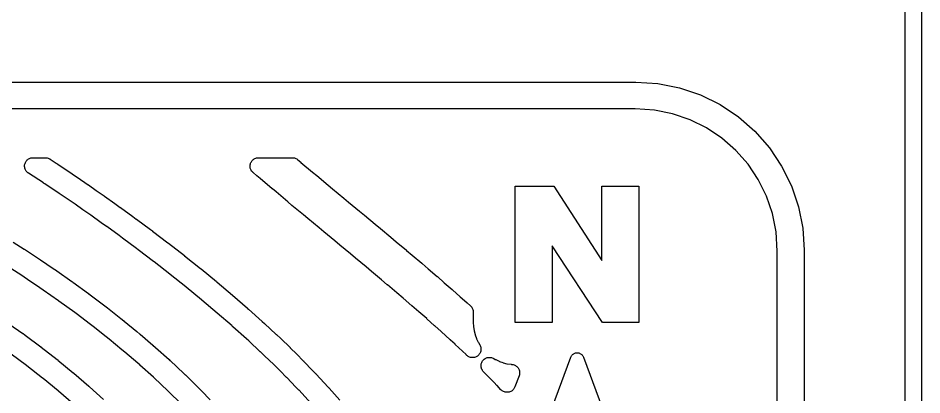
# Model space of a CAD drawing. Header units: metres. Extents: x -22 to 22, y 1.9 to 79.7.
# Drawn here: x 11.25 to 22, y 53.08 to 57.56 of the extents above; entities that cross this region are included whole.
import ezdxf

# ---------------------------------------------------------------- set-up
doc = ezdxf.new("R2010")
doc.units = ezdxf.units.M

msp = doc.modelspace()

# ---------------------------------------------------------------- linework, layer by layer
at = {"layer": 'MARKING'}
for points in [[(-18.6, 56.8), (18.6, 56.8), (18.8611, 56.7829), (19.1176, 56.7319), (19.3654, 56.6478), (19.6, 56.5321), (19.8175, 56.3867), (20.0142, 56.2142), (20.1867, 56.0175), (20.3321, 55.8), (20.4478, 55.5654), (20.5319, 55.3176), (20.5829, 55.0611), (20.6, 54.8), (20.6, 38.2)], [(20.28, 38.2105), (20.28, 54.7895), (20.2649, 55.0192), (20.2221, 55.2346), (20.1515, 55.4426), (20.0543, 55.6397), (19.9323, 55.8223), (19.7875, 55.9875), (19.6223, 56.1323), (19.4397, 56.2543), (19.2426, 56.3515), (19.0346, 56.4221), (18.8192, 56.4649), (18.5895, 56.48), (-18.5895, 56.48)], [(14.7339, 52.982), (14.5939, 53.1334), (14.5935, 53.1338), (14.5931, 53.1342), (14.5927, 53.1346), (14.5563, 53.1723), (14.5562, 53.1724), (14.4465, 53.2861), (14.4462, 53.2865), (14.4458, 53.2869), (14.4454, 53.2872), (14.3691, 53.3632), (14.293, 53.4389), (14.2923, 53.4395), (14.1819, 53.5454), (14.1333, 53.5919), (14.1327, 53.5925), (13.9947, 53.7204), (13.9679, 53.7451), (13.9674, 53.7455), (13.8074, 53.889), (13.7969, 53.8983), (13.7965, 53.8987), (13.6206, 54.0516), (13.6201, 54.0521), (13.4387, 54.2054), (13.4334, 54.2099), (13.2518, 54.3591), (13.2458, 54.364), (13.0596, 54.5128), (13.058, 54.5141), (12.8698, 54.6609), (12.8632, 54.666), (12.6821, 54.804), (12.6609, 54.8198), (12.4939, 54.9442), (12.4935, 54.9445), (12.4536, 54.9736), (12.3061, 55.0811), (12.3056, 55.0815), (12.2411, 55.1273), (12.241, 55.1274), (12.1182, 55.215), (12.1177, 55.2154), (12.0231, 55.281), (12.0229, 55.2812), (11.9303, 55.346), (11.9297, 55.3464), (11.7994, 55.4348), (11.799, 55.4351), (11.7423, 55.474), (11.7417, 55.4744), (11.5695, 55.5887), (11.569, 55.589), (11.554, 55.5991), (11.5535, 55.5995), (11.3769, 55.715), (11.3728, 55.7178), (11.3711, 55.719), (11.3634, 55.7252), (11.3564, 55.7321), (11.3501, 55.7396), (11.3445, 55.7478), (11.3398, 55.7564), (11.336, 55.7655), (11.3331, 55.7749), (11.3311, 55.7846), (11.33, 55.7944), (11.33, 55.8042), (11.3309, 55.814), (11.3328, 55.8237), (11.3356, 55.8331), (11.3393, 55.8423), (11.3439, 55.851), (11.3494, 55.8592), (11.3556, 55.8668), (11.3625, 55.8738), (11.3701, 55.8801), (11.3783, 55.8856), (11.387, 55.8902), (11.3961, 55.894), (11.4055, 55.8969), (11.4152, 55.8988), (11.425, 55.8998), (11.4271, 55.8999), (11.432, 55.9), (11.5733, 55.9), (11.5781, 55.8999), (11.5805, 55.8998), (11.5901, 55.8988), (11.5996, 55.897), (11.6088, 55.8942), (11.6178, 55.8906), (11.6263, 55.8861), (11.6284, 55.8849), (11.6325, 55.8824), (11.7071, 55.8336), (11.7075, 55.8333), (11.7085, 55.8326), (11.7091, 55.8322), (11.7237, 55.8224), (11.8969, 55.7074), (11.8975, 55.7071), (11.8986, 55.7063), (11.8993, 55.7058), (11.9561, 55.6669), (12.0873, 55.5778), (12.0878, 55.5775), (12.0888, 55.5768), (12.0895, 55.5763), (12.1825, 55.5113), (12.2777, 55.4452), (12.2781, 55.4449), (12.2791, 55.4442), (12.2797, 55.4437), (12.4031, 55.3556), (12.4681, 55.3095), (12.4685, 55.3092), (12.4694, 55.3086), (12.4699, 55.3081), (12.6184, 55.2), (12.6586, 55.1707), (12.6589, 55.1704), (12.6597, 55.1698), (12.6602, 55.1695), (12.8281, 55.0444), (12.8282, 55.0443), (12.8491, 55.0287), (12.8494, 55.0285), (12.8501, 55.028), (12.8506, 55.0276), (13.0326, 54.8889), (13.0329, 54.8887), (13.0397, 54.8835), (13.04, 54.8833), (13.0406, 54.8828), (13.0409, 54.8825), (13.2296, 54.7354), (13.23, 54.735), (13.2328, 54.7328), (13.2333, 54.7324), (13.42, 54.5832), (13.4205, 54.5828), (13.4275, 54.5771), (13.428, 54.5767), (13.6106, 54.4266), (13.611, 54.4263), (13.6173, 54.4211), (13.6176, 54.4209), (13.6181, 54.4204), (13.6185, 54.4201), (13.8011, 54.2657), (13.8014, 54.2654), (13.8017, 54.2652), (13.8025, 54.2645), (13.9805, 54.1098), (13.9808, 54.1095), (13.9816, 54.1087), (13.9822, 54.1083), (13.9933, 54.0984), (13.9935, 54.0981), (14.1546, 53.9537), (14.1551, 53.9533), (14.156, 53.9525), (14.1566, 53.9519), (14.1843, 53.9264), (14.1845, 53.9262), (14.3234, 53.7975), (14.3239, 53.7971), (14.3249, 53.7961), (14.3256, 53.7954), (14.3754, 53.7478), (14.3755, 53.7478), (14.4865, 53.6413), (14.4871, 53.6407), (14.4883, 53.6396), (14.489, 53.6388), (14.5665, 53.5617), (14.6439, 53.4847), (14.6443, 53.4843), (14.6447, 53.484), (14.645, 53.4836), (14.646, 53.4826), (14.6464, 53.4823), (14.6467, 53.4819), (14.6471, 53.4815), (14.7575, 53.367), (14.7951, 53.3281), (14.7955, 53.3277), (14.7959, 53.3273), (14.7963, 53.3269), (14.7973, 53.3258), (14.7976, 53.3254), (14.798, 53.325), (14.7984, 53.3246), (14.9404, 53.1711), (14.9407, 53.1707), (14.9411, 53.1703), (14.9414, 53.17), (14.9423, 53.169), (14.9426, 53.1686), (14.943, 53.1682), (14.9433, 53.1679), (14.9504, 53.1599), (15.0799, 53.0148)], [(11.1945, 54.8957), (11.3269, 54.8121), (11.3274, 54.8117), (11.3286, 54.811), (11.3294, 54.8105), (11.4373, 54.7399), (11.4375, 54.7398), (11.5181, 54.6868), (11.5186, 54.6865), (11.5197, 54.6858), (11.5204, 54.6853), (11.6699, 54.584), (11.6702, 54.5838), (11.7094, 54.557), (11.7099, 54.5567), (11.7109, 54.556), (11.7115, 54.5555), (11.8929, 54.428), (11.8933, 54.4277), (11.9008, 54.4224), (11.9012, 54.4222), (11.902, 54.4216), (11.9025, 54.4212), (12.0912, 54.2839), (12.0915, 54.2836), (12.0924, 54.283), (12.0929, 54.2826), (12.1085, 54.271), (12.1088, 54.2708), (12.1093, 54.2704), (12.1096, 54.2701), (12.2824, 54.1395), (12.2827, 54.1392), (12.2835, 54.1387), (12.284, 54.1383), (12.3144, 54.1148), (12.3147, 54.1146), (12.3153, 54.1141), (12.3157, 54.1137), (12.4737, 53.9893), (12.474, 53.989), (12.4747, 53.9885), (12.4752, 53.9881), (12.512, 53.9585), (12.5124, 53.9582), (12.5132, 53.9576), (12.5137, 53.9572), (12.6651, 53.8328), (12.6654, 53.8325), (12.666, 53.8321), (12.6664, 53.8317), (12.7018, 53.8021), (12.7022, 53.8018), (12.7031, 53.801), (12.7037, 53.8006), (12.8566, 53.6694), (12.8568, 53.6692), (12.8573, 53.6687), (12.8576, 53.6684), (12.8838, 53.6457), (12.8843, 53.6453), (12.8853, 53.6444), (12.886, 53.6438), (13.0479, 53.4985), (13.0483, 53.4981), (13.0583, 53.489), (13.0588, 53.4886), (13.0598, 53.4876), (13.0605, 53.487), (13.2249, 53.3329), (13.2254, 53.3324), (13.2266, 53.3313), (13.2274, 53.3305), (13.2412, 53.3171), (13.2415, 53.3168), (13.3851, 53.176), (13.3855, 53.1756), (13.3859, 53.1753), (13.3862, 53.1749), (13.3872, 53.1739), (13.3876, 53.1735), (13.388, 53.1732), (13.3883, 53.1728), (13.4329, 53.1272), (13.4332, 53.1269), (13.5381, 53.0189)], [(13.188, 52.9771), (13.0465, 53.1159), (13.0336, 53.1284), (13.033, 53.129), (12.8702, 53.2815), (12.8697, 53.2821), (12.8614, 53.2896), (12.7002, 53.4343), (12.6996, 53.4348), (12.6747, 53.4565), (12.5224, 53.5871), (12.5219, 53.5875), (12.4879, 53.616), (12.3368, 53.7401), (12.3364, 53.7404), (12.301, 53.7689), (12.1436, 53.8929), (12.1136, 53.9161), (12.1132, 53.9164), (11.9417, 54.0461), (11.9266, 54.0574), (11.9261, 54.0577), (11.7387, 54.1941), (11.7383, 54.1944), (11.7324, 54.1986), (11.5517, 54.3256), (11.5511, 54.326), (11.5131, 54.352), (11.3647, 54.4526), (11.3641, 54.453), (11.2842, 54.5054), (11.1776, 54.5752)], [(11.1444, 53.926), (11.3102, 53.8089), (11.3105, 53.8087), (11.3112, 53.8082), (11.3117, 53.8078), (11.3341, 53.7917), (11.3346, 53.7913), (11.3356, 53.7906), (11.3362, 53.7901), (11.5218, 53.6524), (11.5222, 53.6521), (11.5231, 53.6514), (11.5236, 53.651), (11.5262, 53.6491), (11.5266, 53.6487), (11.5274, 53.6481), (11.528, 53.6477), (11.7167, 53.5005), (11.717, 53.5002), (11.7178, 53.4995), (11.7184, 53.4991), (11.7239, 53.4947), (11.7244, 53.4943), (11.7254, 53.4935), (11.726, 53.493), (11.9086, 53.3428), (11.909, 53.3425), (11.9097, 53.3419), (11.9102, 53.3416), (11.9146, 53.3379), (11.9151, 53.3374), (11.9162, 53.3365), (11.9169, 53.3359), (12.0945, 53.1817), (12.0951, 53.1813), (12.0963, 53.1802), (12.0971, 53.1795), (12.1025, 53.1746), (12.1028, 53.1743), (12.1034, 53.1738), (12.1038, 53.1734), (12.2664, 53.0245)], [(11.9106, 52.9706), (11.7347, 53.1233), (11.7341, 53.1238), (11.7309, 53.1264), (11.7305, 53.1268), (11.5494, 53.2757), (11.5488, 53.2762), (11.5446, 53.2796), (11.5442, 53.2799), (11.3568, 53.4261), (11.3563, 53.4265), (11.355, 53.4274), (11.3546, 53.4278), (11.1705, 53.5644)], [(16.825, 50.8278), (17.825, 53.5278), (17.828, 53.5349), (17.8318, 53.5418), (17.8361, 53.5482), (17.8411, 53.5542), (17.8467, 53.5596), (17.8527, 53.5645), (17.8592, 53.5688), (17.8661, 53.5725), (17.8733, 53.5754), (17.8807, 53.5776), (17.8884, 53.5791), (17.8961, 53.5799), (17.9039, 53.5799), (17.9116, 53.5791), (17.9193, 53.5776), (17.9267, 53.5754), (17.9339, 53.5725), (17.9408, 53.5688), (17.9473, 53.5645), (17.9533, 53.5596), (17.9589, 53.5542), (17.9639, 53.5482), (17.9682, 53.5418), (17.972, 53.5349), (17.975, 53.5278), (18.975, 50.8278)]]:
    msp.add_lwpolyline(points, dxfattribs=at)
for points in [[(14.0379, 55.8676), (14.0448, 55.8744), (14.0524, 55.8805), (14.0605, 55.8859), (14.0691, 55.8905), (14.0781, 55.8941), (14.0874, 55.8969), (14.0969, 55.8988), (14.1066, 55.8998), (14.1088, 55.8999), (14.1136, 55.9), (14.5109, 55.9), (14.5159, 55.8999), (14.5183, 55.8998), (14.5282, 55.8988), (14.538, 55.8968), (14.5475, 55.8939), (14.5567, 55.89), (14.5654, 55.8853), (14.5736, 55.8797), (14.5756, 55.8782), (14.5795, 55.8751), (14.6152, 55.8452), (14.6154, 55.8451), (14.7553, 55.7276), (14.8041, 55.687), (14.9406, 55.5731), (14.993, 55.5296), (15.1268, 55.4185), (15.1819, 55.3726), (15.3129, 55.264), (15.3131, 55.2639), (15.3711, 55.2156), (15.4994, 55.1093), (15.4995, 55.1092), (15.5002, 55.1086), (15.5004, 55.1084), (15.5605, 55.0582), (15.6852, 54.9544), (15.6855, 54.9542), (15.6865, 54.9534), (15.6867, 54.9532), (15.7501, 54.8998), (15.8702, 54.7994), (15.8705, 54.7991), (15.8718, 54.798), (15.8722, 54.7977), (15.9399, 54.74), (16.0536, 54.6441), (16.054, 54.6438), (16.0557, 54.6424), (16.0562, 54.642), (16.1301, 54.5781), (16.235, 54.4886), (16.2355, 54.4882), (16.2375, 54.4865), (16.2381, 54.486), (16.3205, 54.4135), (16.4136, 54.3329), (16.4142, 54.3324), (16.4166, 54.3303), (16.4173, 54.3297), (16.5113, 54.2453), (16.589, 54.1767), (16.5894, 54.1763), (16.5898, 54.176), (16.5902, 54.1757), (16.5925, 54.1735), (16.5929, 54.1732), (16.5933, 54.1728), (16.5937, 54.1725), (16.633, 54.1363), (16.6403, 54.1289), (16.6467, 54.1208), (16.6523, 54.1121), (16.6569, 54.1029), (16.6605, 54.0932), (16.6632, 54.0832), (16.6648, 54.073), (16.6653, 54.0627), (16.6653, 53.9412), (16.6654, 53.9388), (16.6676, 53.8934), (16.6681, 53.8886), (16.6746, 53.8449), (16.6755, 53.8401), (16.6863, 53.7972), (16.6877, 53.7925), (16.7026, 53.751), (16.7044, 53.7464), (16.7233, 53.7065), (16.7256, 53.7022), (16.7428, 53.6735), (16.7475, 53.6648), (16.7512, 53.6557), (16.7541, 53.6463), (16.756, 53.6366), (16.7569, 53.6268), (16.7569, 53.6169), (16.7559, 53.6071), (16.754, 53.5974), (16.7511, 53.588), (16.7472, 53.5789), (16.7426, 53.5703), (16.737, 53.5621), (16.7307, 53.5545), (16.7237, 53.5476), (16.7161, 53.5414), (16.7078, 53.536), (16.6991, 53.5314), (16.69, 53.5277), (16.6805, 53.5249), (16.6708, 53.5231), (16.661, 53.5222), (16.6511, 53.5223), (16.6413, 53.5233), (16.6317, 53.5254), (16.6223, 53.5283), (16.6132, 53.5322), (16.6046, 53.537), (16.5965, 53.5425), (16.5889, 53.5489), (16.5809, 53.5564), (16.5806, 53.5566), (16.5793, 53.5578), (16.5789, 53.5582), (16.4508, 53.6797), (16.4504, 53.6801), (16.45, 53.6805), (16.4495, 53.6809), (16.3942, 53.731), (16.3939, 53.7312), (16.3927, 53.7323), (16.3924, 53.7326), (16.2839, 53.8324), (16.2835, 53.8328), (16.2831, 53.8331), (16.2828, 53.8334), (16.207, 53.9003), (16.2068, 53.9005), (16.2057, 53.9015), (16.2054, 53.9018), (16.1121, 53.9854), (16.1115, 53.986), (16.0195, 54.0657), (16.0193, 54.0659), (16.0183, 54.0667), (16.0181, 54.067), (15.9362, 54.1389), (15.9356, 54.1394), (15.8317, 54.228), (15.8315, 54.2282), (15.8307, 54.2289), (15.8304, 54.2291), (15.7569, 54.2926), (15.7565, 54.293), (15.6436, 54.3882), (15.6434, 54.3883), (15.6427, 54.3889), (15.6425, 54.3891), (15.5754, 54.4463), (15.4553, 54.5466), (15.455, 54.5469), (15.3914, 54.6006), (15.2666, 54.7042), (15.2664, 54.7045), (15.2059, 54.755), (15.0777, 54.8614), (15.0775, 54.8615), (15.0196, 54.9097), (14.8885, 55.0184), (14.8884, 55.0185), (14.8329, 55.0646), (14.6991, 55.1757), (14.6467, 55.2192), (14.6466, 55.2193), (14.5097, 55.3335), (14.4611, 55.374), (14.4608, 55.3742), (14.3202, 55.4923), (14.2762, 55.5291), (14.276, 55.5293), (14.2752, 55.5299), (14.275, 55.5301), (14.1305, 55.6524), (14.0928, 55.6842), (14.0925, 55.6844), (14.0914, 55.6853), (14.0911, 55.6856), (14.0481, 55.7224), (14.0444, 55.7257), (14.0429, 55.7272), (14.0361, 55.7342), (14.0301, 55.7418), (14.0248, 55.75), (14.0204, 55.7587), (14.0168, 55.7677), (14.0141, 55.7771), (14.0124, 55.7866), (14.0116, 55.7963), (14.0117, 55.8061), (14.0128, 55.8157), (14.0148, 55.8253), (14.0177, 55.8345), (14.0215, 55.8435), (14.0262, 55.852), (14.0316, 55.8601)], [(18.1957, 54.6794), (18.1957, 55.56), (18.6347, 55.56), (18.6347, 53.94), (18.2012, 53.94), (17.604, 54.8505), (17.6043, 54.8249), (17.6043, 53.94), (17.1653, 53.94), (17.1653, 55.56), (17.6217, 55.56)], [(16.7821, 53.4912), (16.789, 53.4984), (16.7966, 53.5048), (16.8048, 53.5105), (16.8135, 53.5153), (16.8226, 53.5193), (16.8321, 53.5223), (16.8419, 53.5244), (16.8518, 53.5254), (16.8618, 53.5255), (16.8717, 53.5246), (16.8815, 53.5227), (16.891, 53.5199), (16.9002, 53.5161), (16.909, 53.5114), (16.9275, 53.5003), (16.9318, 53.498), (16.9718, 53.4791), (16.9763, 53.4772), (17.0179, 53.4624), (17.0226, 53.4609), (17.0654, 53.4502), (17.0702, 53.4492), (17.1139, 53.4428), (17.1188, 53.4423), (17.1214, 53.4422), (17.1312, 53.4412), (17.1409, 53.4393), (17.1503, 53.4364), (17.1594, 53.4326), (17.1681, 53.4279), (17.1763, 53.4224), (17.1839, 53.4161), (17.1909, 53.4091), (17.1971, 53.4014), (17.2025, 53.3932), (17.2071, 53.3845), (17.2108, 53.3753), (17.2136, 53.3658), (17.2155, 53.3561), (17.2164, 53.3463), (17.2163, 53.3364), (17.2152, 53.3266), (17.2132, 53.317), (17.2102, 53.3075), (17.161, 53.1747), (17.1572, 53.1658), (17.1526, 53.1573), (17.1472, 53.1493), (17.141, 53.1419), (17.1341, 53.1351), (17.1267, 53.129), (17.1186, 53.1236), (17.1101, 53.1191), (17.1012, 53.1153), (17.092, 53.1125), (17.0825, 53.1106), (17.0729, 53.1096), (17.0632, 53.1095), (17.0536, 53.1103), (17.0441, 53.1121), (17.0349, 53.1148), (17.0259, 53.1184), (17.0173, 53.1228), (17.0092, 53.128), (17.0016, 53.134), (16.9946, 53.1407), (16.9488, 53.189), (16.9485, 53.1894), (16.9471, 53.1908), (16.9467, 53.1913), (16.9156, 53.2249), (16.915, 53.2255), (16.9144, 53.2261), (16.9138, 53.2267), (16.7866, 53.3552), (16.7799, 53.3627), (16.774, 53.3707), (16.769, 53.3793), (16.7648, 53.3884), (16.7616, 53.3978), (16.7593, 53.4075), (16.758, 53.4174), (16.7576, 53.4273), (16.7583, 53.4373), (16.7599, 53.4471), (16.7626, 53.4567), (16.7661, 53.466), (16.7706, 53.4749), (16.776, 53.4833)]]:
    msp.add_lwpolyline(points, close=True, dxfattribs=at)
at = {"layer": 'OUTLINE'}
msp.add_lwpolyline([(-22, 1.9), (22, 1.9), (22, 79.7), (-22, 79.7)], close=True, dxfattribs=at)
at = {"layer": 'VISIBLE_REF'}
msp.add_lwpolyline([(-21.8, 9), (21.8, 9), (21.8, 71.6), (-21.8, 71.6)], close=True, dxfattribs=at)

doc.saveas('drawing.dxf')
